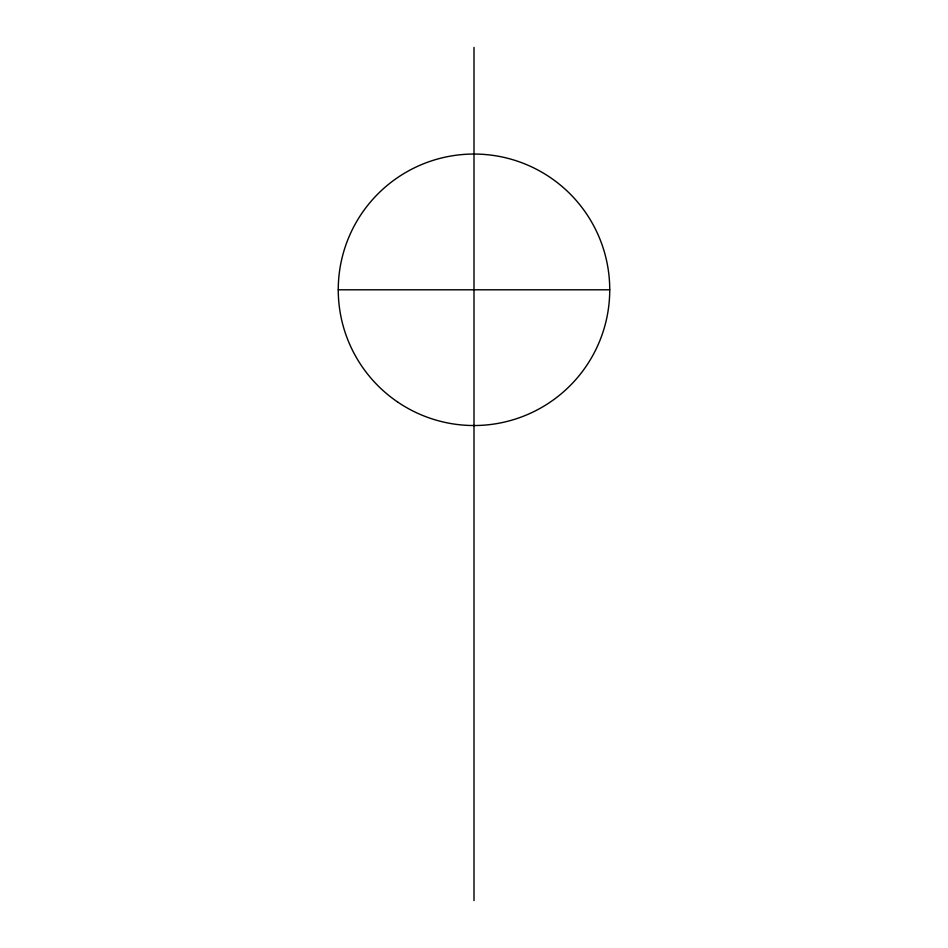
<?xml version="1.0" encoding="UTF-8"?>
<svg xmlns="http://www.w3.org/2000/svg" width="948" height="948" viewBox="0 0 948 948"><rect width="100%" height="100%" fill="white"/><g stroke="black" fill="none" stroke-linecap="round" stroke-linejoin="round"><path stroke-width="1.42" d="M338.27 289.792L609.73 289.792M474 47.4L474 900.6M397.733 402.071A135.73 135.73 0 0 0 609.374 299.698A135.73 135.73 0 0 0 414.892 167.595A135.73 135.73 0 0 0 397.733 402.071"/></g></svg>
